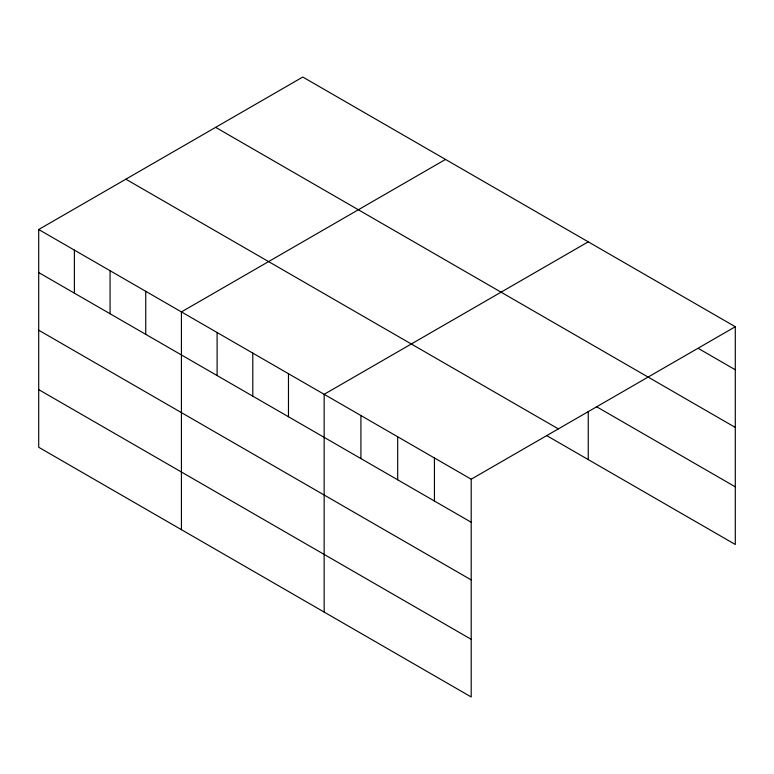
<?xml version="1.0" encoding="UTF-8"?>
<svg xmlns="http://www.w3.org/2000/svg" width="774" height="774" viewBox="0 0 774 774"><rect width="100%" height="100%" fill="white"/><g stroke="black" fill="none" stroke-linecap="round" stroke-linejoin="round"><path stroke-width="1.16" d="M38.7 229.51L471.202 479.212L471.202 696.968L38.7 447.266L38.7 229.51L302.798 77.032L735.3 326.734L735.3 544.49L546.454 435.462M445.524 159.434L181.426 311.912L181.426 529.668M588.25 241.836L324.151 394.314L324.151 612.07M471.202 479.212L735.3 326.734M698.535 348.552L735.3 369.779M215.646 127.352L735.3 427.432M596.415 406.65L735.3 486.836M125.852 179.191L558.354 428.893M38.7 272.554L471.202 522.256M38.7 330.208L471.202 579.91M38.7 389.612L471.202 639.314M588.25 411.545L588.25 459.592M434.437 457.985L434.437 501.03M397.681 436.759L397.681 479.803M360.916 415.532L360.916 458.576M288.47 373.707L288.47 416.751M252.788 353.108L252.788 396.153M217.107 332.51L217.107 375.554M145.744 291.305L145.744 334.349M110.063 270.707L110.063 313.751M74.381 250.108L74.381 293.153"/></g></svg>
